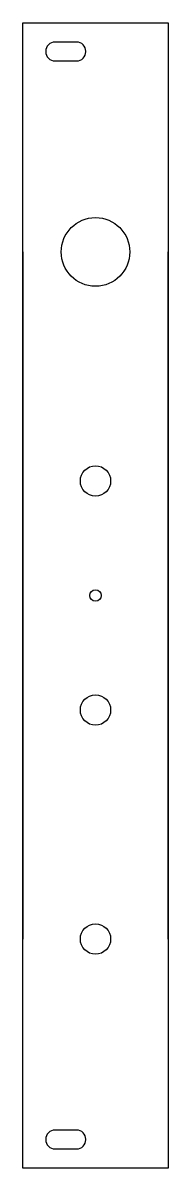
# Model space of a CAD drawing. Header units: millimetres. Extents: x -13 to 13, y -100 to 100.
import ezdxf

# ---------------------------------------------------------------- set-up
doc = ezdxf.new("R2010")
doc.units = ezdxf.units.MM
doc.layers.get('0').update_dxf_attribs({"linetype": 'CONTINUOUS'})

msp = doc.modelspace()

# ---------------------------------------------------------------- linework, layer by layer
for p, q in [((-12.7, 60), (-12.7, -60)), ((12.7, -60), (12.7, 60)), ((-12.7, 20), (-12.7, -20)), ((12.7, -20), (12.7, 20))]:
    msp.add_line(p, q)
msp.add_lwpolyline([(-12.7, 100), (12.7, 100), (12.7, -100), (-12.7, -100)], close=True)
for points in [[(-7.1, 93.35), (-3.3, 93.35, 0.414214), (-1.7, 94.95), (-1.7, 95.05, 0.414214), (-3.3, 96.65), (-7.1, 96.65, 0.414214), (-8.7, 95.05), (-8.7, 94.95, 0.414214)], [(-7.1, -96.65), (-3.3, -96.65, 0.414214), (-1.7, -95.05), (-1.7, -94.95, 0.414214), (-3.3, -93.35), (-7.1, -93.35, 0.414214), (-8.7, -94.95), (-8.7, -95.05, 0.414214)]]:
    msp.add_lwpolyline(points, format="xyb", close=True)
for centre, radius in [((0, 60), 6), ((0, 20), 2.65), ((0, 0), 1), ((0, -20), 2.65), ((0, -60), 2.65)]:
    msp.add_circle(centre, radius)

doc.saveas('drawing.dxf')
